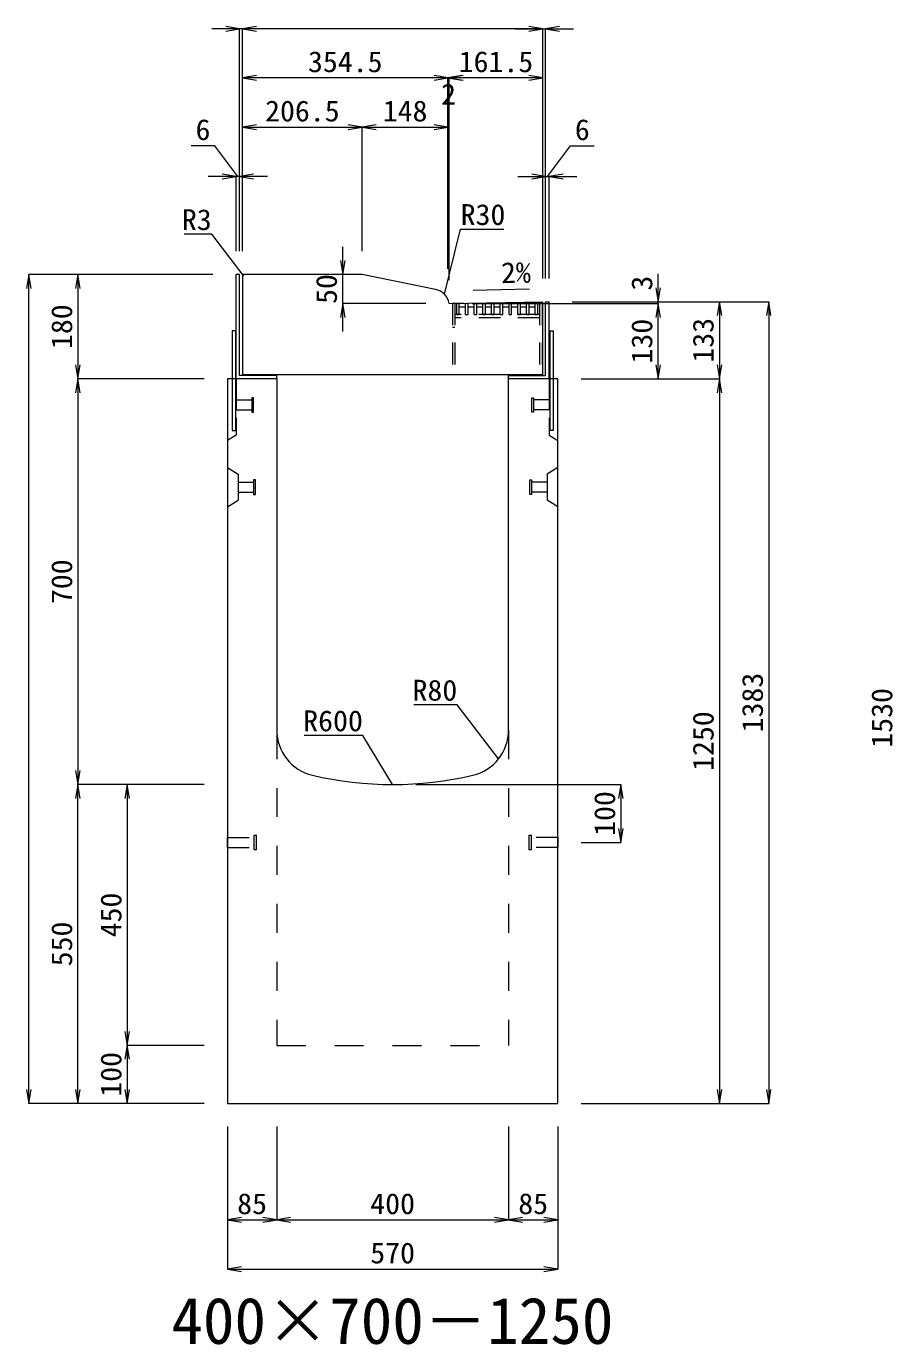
# Model space of a CAD drawing. Units: millimetres at full size. Extents: x -1809 to 57027, y -20349 to 17321.
# Drawn here: x 48436 to 49931, y -7812 to -5538 of the extents above; entities that cross this region are included whole.
import ezdxf
from ezdxf.enums import TextEntityAlignment as Align

# ---------------------------------------------------------------- set-up
doc = ezdxf.new("R2010")
doc.units = ezdxf.units.MM
doc.header["$LTSCALE"] = 50
for name, pattern in [('USER1', [2, 1, -1]), ('USER2', [1.35, 0.75, -0.6]), ('USER3', [1.35, 0.75, -0.6])]:
    doc.linetypes.add(name, pattern=pattern)
for name, color, linetype, lineweight in [('インサート', 3, 'USER2', 9), ('受枠', 3, 'Continuous', 5), ('寸法線', 7, 'Continuous', 13), ('引出線', 4, 'Continuous', 13), ('本体', 2, 'Continuous', 13), ('ｸﾞﾚｰﾁﾝｸﾞ', 7, 'USER3', 9)]:
    doc.layers.add(name, color=color, linetype=linetype, lineweight=lineweight)
doc.layers.add('文字', color=7, linetype='Continuous')
doc.styles.add('ＭＳ 明朝', font='')
doc.styles.get('ＭＳ 明朝').set_extended_font_data('MS Mincho')

# ---------------------------------------------------------------- blocks, each defined once
blk = doc.blocks.new('open_arrow')
at = {"color": 0, "linetype": 'Continuous', "lineweight": -2}
blk.add_lwpolyline([(7.5, 1.25), (0, 0), (7.5, -1.25)], dxfattribs=at)

msp = doc.modelspace()

# ---------------------------------------------------------------- linework, layer by layer
at = {"layer": 'インサート'}
for p, q in [((48798.24, -6182.55), (48825.24, -6182.55)), ((48798.24, -6182.55), (48798.24, -6199.55)), ((48828.24, -6178.55), (48825.24, -6178.55)), ((48825.24, -6178.55), (48825.24, -6203.55)), ((48828.24, -6203.55), (48828.24, -6178.55)), ((49308.24, -6178.55), (49311.24, -6178.55)), ((49308.24, -6203.55), (49308.24, -6178.55)), ((49311.24, -6178.55), (49311.24, -6203.55)), ((49338.24, -6182.55), (49311.24, -6182.55)), ((49338.24, -6182.55), (49338.24, -6199.55)), ((48798.24, -6199.55), (48825.24, -6199.55)), ((48825.24, -6203.55), (48828.24, -6203.55)), ((49311.24, -6203.55), (49308.24, -6203.55)), ((49338.24, -6199.55), (49311.24, -6199.55)), ((48831.44, -6320.55), (48828.44, -6320.55)), ((48828.44, -6320.55), (48828.44, -6345.55)), ((48831.44, -6345.55), (48831.44, -6320.55)), ((49305.04, -6320.55), (49308.04, -6320.55)), ((49305.04, -6345.55), (49305.04, -6320.55)), ((49308.04, -6320.55), (49308.04, -6345.55)), ((48801.44, -6324.55), (48828.44, -6324.55)), ((48801.44, -6324.55), (48801.44, -6341.55)), ((48801.44, -6341.55), (48828.44, -6341.55)), ((48828.44, -6345.55), (48831.44, -6345.55)), ((49308.04, -6345.55), (49305.04, -6345.55)), ((49335.04, -6324.55), (49308.04, -6324.55)), ((49335.04, -6341.55), (49308.04, -6341.55)), ((49335.04, -6324.55), (49335.04, -6341.55)), ((48829.24, -6958.55), (48829.24, -6933.55)), ((48829.24, -6933.55), (48833.24, -6933.55)), ((48833.24, -6958.55), (48833.24, -6933.55)), ((49303.24, -6933.55), (49307.24, -6933.55)), ((49303.24, -6933.55), (49303.24, -6958.55)), ((49307.24, -6933.55), (49307.24, -6958.55)), ((48783.24, -6937.55), (48829.24, -6937.55)), ((48783.24, -6954.55), (48783.24, -6937.55)), ((48783.24, -6954.55), (48829.24, -6954.55)), ((48833.24, -6958.55), (48829.24, -6958.55)), ((49307.24, -6958.55), (49303.24, -6958.55)), ((49353.24, -6937.55), (49307.24, -6937.55)), ((49353.24, -6954.55), (49307.24, -6954.55)), ((49353.24, -6937.55), (49353.24, -6954.55))]:
    msp.add_line(p, q, dxfattribs=at)
at = {"layer": '受枠'}
for p, q in [((48804.24, -5966.05), (48798.24, -5966.05)), ((48798.24, -6146.05), (48798.24, -5966.05)), ((48804.24, -6140.05), (48804.24, -5966.05)), ((49332.24, -6140.05), (49332.24, -6013.05)), ((49332.24, -6013.05), (49338.24, -6013.05)), ((49338.24, -6146.05), (49338.24, -6013.05)), ((48791.24, -6063.05), (48791.24, -6235.05)), ((48797.24, -6063.05), (48791.24, -6063.05)), ((48797.24, -6063.05), (48797.24, -6235.05)), ((49339.24, -6063.05), (49339.24, -6235.05)), ((49339.24, -6063.05), (49345.24, -6063.05)), ((49345.24, -6063.05), (49345.24, -6235.05)), ((48868.24, -6140.05), (48804.24, -6140.05)), ((48868.24, -6146.05), (48868.24, -6140.05)), ((49268.24, -6146.05), (49268.24, -6140.05)), ((49268.24, -6140.05), (49332.24, -6140.05)), ((48868.24, -6146.05), (48798.24, -6146.05)), ((49338.24, -6146.05), (49268.24, -6146.05)), ((48791.24, -6235.05), (48797.24, -6235.05)), ((49345.24, -6235.05), (49339.24, -6235.05))]:
    msp.add_line(p, q, dxfattribs=at)
at = {"layer": '寸法線'}
for p, q in [((48857.24, -5541.93), (48756.24, -5541.93)), ((48804.24, -5926.03), (48804.24, -5541.93)), ((49327.24, -5541.93), (48809.24, -5541.93)), ((48809.24, -5926.03), (48809.24, -5541.93)), ((48809.24, -5926.03), (48809.24, -5541.93)), ((49279.24, -5541.93), (49380.24, -5541.93)), ((49327.24, -5973.23), (49327.24, -5541.93)), ((49327.24, -5973.23), (49327.24, -5541.93)), ((49332.24, -5973.03), (49332.24, -5541.93)), ((49211.74, -5626.93), (48809.24, -5626.93)), ((48809.24, -5926.03), (48809.24, -5626.93)), ((49213.67, -5626.93), (49115.74, -5626.93)), ((49163.74, -5956.03), (49163.74, -5626.93)), ((49327.24, -5626.93), (49165.67, -5626.93)), ((49165.67, -5976.03), (49165.67, -5626.93)), ((49327.24, -5973.23), (49327.24, -5626.93)), ((48809.24, -5711.93), (49015.74, -5711.93)), ((48809.24, -5926.03), (48809.24, -5711.93)), ((49015.74, -5926.03), (49015.74, -5711.93)), ((49015.74, -5711.93), (49163.74, -5711.93)), ((49015.74, -5926.03), (49015.74, -5711.93)), ((49163.74, -5956.03), (49163.74, -5711.93)), ((49163.74, -5956.03), (49163.74, -5717.95)), ((49165.67, -5976.03), (49165.67, -5717.95)), ((48761.62, -5744.13), (48720.39, -5744.13)), ((48801.24, -5796.93), (48761.62, -5744.13)), ((49335.24, -5796.93), (49374.86, -5744.13)), ((49374.86, -5744.13), (49416.09, -5744.13)), ((48852.24, -5796.93), (48750.24, -5796.93)), ((48798.24, -5926.03), (48798.24, -5796.93)), ((48804.24, -5926.03), (48804.24, -5796.93)), ((49284.24, -5796.93), (49386.24, -5796.93)), ((49332.24, -5973.03), (49332.24, -5796.93)), ((49338.24, -5973.03), (49338.24, -5796.93)), ((48982.08, -6064.11), (48982.08, -5918.05)), ((48440.3, -7396.05), (48440.3, -5966.05)), ((48758.22, -5966.05), (48440.3, -5966.05)), ((48525.3, -5966.05), (48525.3, -6146.05)), ((48758.22, -5966.05), (48525.3, -5966.05)), ((48982.08, -5966.05), (48975.72, -5966.05)), ((49526.18, -6064.05), (49526.18, -5965.05)), ((49125.66, -6016.11), (48982.08, -6016.11)), ((49205.69, -6016.05), (49526.18, -6016.05)), ((49205.69, -6016.05), (49526.18, -6016.05)), ((49378.26, -6013.05), (49632.02, -6013.05)), ((49378.26, -6013.05), (49717.02, -6013.05)), ((49378.26, -6013.05), (49526.18, -6013.05)), ((49526.18, -6146.05), (49526.18, -6016.05)), ((49632.02, -6013.05), (49632.02, -6146.05)), ((49717.02, -6013.05), (49717.02, -7396.05)), ((48743.22, -6146.05), (48525.3, -6146.05)), ((48525.3, -6146.05), (48525.3, -6846.05)), ((48743.22, -6146.05), (48525.3, -6146.05)), ((49393.26, -6146.05), (49632.02, -6146.05)), ((49393.26, -6146.05), (49632.02, -6146.05)), ((49393.26, -6146.05), (49526.18, -6146.05)), ((49632.02, -6146.05), (49632.02, -7396.05)), ((48743.22, -6846.05), (48525.3, -6846.05)), ((48525.3, -7396.05), (48525.3, -6846.05)), ((48743.22, -6846.05), (48525.3, -6846.05)), ((48610.3, -6846.05), (48610.3, -7296.05)), ((48743.22, -6846.05), (48610.3, -6846.05)), ((49108.26, -6846.05), (49462.02, -6846.05)), ((49462.02, -6846.05), (49462.02, -6946.05)), ((49393.26, -6946.05), (49462.02, -6946.05)), ((48743.22, -7296.05), (48610.3, -7296.05)), ((48610.3, -7296.05), (48610.3, -7396.05)), ((48743.22, -7296.05), (48610.3, -7296.05)), ((48743.22, -7396.05), (48440.3, -7396.05)), ((48743.22, -7396.05), (48525.3, -7396.05)), ((48743.22, -7396.05), (48610.3, -7396.05)), ((49393.26, -7396.05), (49632.02, -7396.05)), ((49393.26, -7396.05), (49717.02, -7396.05)), ((48783.24, -7436.07), (48783.24, -7597.21)), ((48783.24, -7436.07), (48783.24, -7682.21)), ((48868.24, -7436.07), (48868.24, -7597.21)), ((48868.24, -7436.07), (48868.24, -7597.21)), ((49268.24, -7436.07), (49268.24, -7597.21)), ((49268.24, -7436.07), (49268.24, -7597.21)), ((49353.24, -7436.07), (49353.24, -7597.21)), ((49353.24, -7436.07), (49353.24, -7682.21)), ((48783.24, -7597.21), (48868.24, -7597.21)), ((48868.24, -7597.21), (49268.24, -7597.21)), ((49268.24, -7597.21), (49353.24, -7597.21)), ((48783.24, -7682.21), (49353.24, -7682.21))]:
    msp.add_line(p, q, dxfattribs=at)
at = {"layer": '引出線'}
for points in [[(49157.65, -6000.19), (49185.55, -5887.86), (49260.23, -5887.86)], [(48810.12, -5966.93), (48756.07, -5896.57), (48708.34, -5896.57)], [(49207, -5992.9), (49255.74, -5991.93), (49304.49, -5990.95)], [(49251, -6801.63), (49179.74, -6708.52), (49105.07, -6708.52)], [(49068.24, -6846.05), (49016.88, -6761.3), (48915.87, -6761.3)]]:
    msp.add_lwpolyline(points, dxfattribs=at)
at = {"layer": '本体', "lineweight": 20}
for p, q in [((48809.24, -5966.05), (48809.24, -6139.05)), ((49015.74, -5966.05), (48809.24, -5966.05)), ((49142.05, -5991.66), (49015.74, -5966.05)), ((49165.67, -6016.05), (49327.24, -6013.25)), ((49327.24, -6139.05), (49327.24, -6013.25)), ((49327.24, -6139.05), (48809.24, -6139.05))]:
    msp.add_line(p, q, dxfattribs=at)
at = {"layer": '本体'}
for p, q in [((48783.24, -6146.05), (48783.24, -7396.05)), ((48868.24, -6146.05), (48783.24, -6146.05)), ((48868.24, -6146.05), (48868.24, -6752.02)), ((49268.24, -6752.02), (49268.24, -6146.05)), ((49353.24, -6146.05), (49268.24, -6146.05)), ((49353.24, -7396.05), (49353.24, -6146.05)), ((48783.24, -7396.05), (49353.24, -7396.05))]:
    msp.add_line(p, q, dxfattribs=at)
at = {"layer": '本体', "linetype": 'USER2', "lineweight": 9}
for p, q in [((48798.24, -6146.05), (48798.24, -6243.05)), ((49338.24, -6146.05), (49338.24, -6243.05)), ((48798.24, -6243.05), (48783.24, -6252.55)), ((49338.24, -6243.05), (49353.24, -6252.55))]:
    msp.add_line(p, q, dxfattribs=at)
at = {"layer": '本体', "lineweight": 9}
for p, q in [((48783.24, -6299.05), (48801.44, -6310.55)), ((49353.24, -6299.05), (49335.04, -6310.55)), ((48801.44, -6310.55), (48801.44, -6355.55)), ((49335.04, -6310.55), (49335.04, -6355.55)), ((48783.24, -6367.05), (48801.44, -6355.55)), ((49353.24, -6367.05), (49335.04, -6355.55))]:
    msp.add_line(p, q, dxfattribs=at)
at = {"layer": '本体', "linetype": 'USER1', "lineweight": 15}
for p, q in [((48868.24, -6752.02), (48868.24, -7296.05)), ((49268.24, -6752.02), (49268.24, -7296.05)), ((48868.24, -7296.05), (49268.24, -7296.05))]:
    msp.add_line(p, q, dxfattribs=at)
at = {"layer": '本体', "lineweight": 20}
for centre, radius, start, end in [((48812.24, -5969.05), 3, 90, 180), ((49136.09, -6021.06), 30, 9.60388, 78.54131)]:
    msp.add_arc(centre, radius, start, end, dxfattribs=at)
at = {"layer": '本体'}
for centre, radius, start, end in [((48948.24, -6752.02), 80, 180, 256.65764), ((49188.24, -6752.02), 80, 283.34236, 0), ((49068.24, -6246.05), 600, 256.65764, 283.34236)]:
    msp.add_arc(centre, radius, start, end, dxfattribs=at)
at = {"layer": 'ｸﾞﾚｰﾁﾝｸﾞ'}
for p, q in [((49171.24, -6016.05), (49171.24, -6139.05)), ((49326.24, -6016.05), (49171.24, -6016.05)), ((49175.74, -6016.05), (49175.74, -6139.05)), ((49178.74, -6035.05), (49178.74, -6016.05)), ((49183.2, -6022.05), (49193.8, -6022.05)), ((49183.24, -6035.05), (49183.24, -6016.05)), ((49193.8, -6035.05), (49193.8, -6016.05)), ((49198.25, -6022.05), (49208.85, -6022.05)), ((49198.3, -6035.05), (49198.3, -6016.05)), ((49208.85, -6035.05), (49208.85, -6016.05)), ((49213.31, -6022.05), (49223.91, -6022.05)), ((49213.35, -6035.05), (49213.35, -6016.05)), ((49223.91, -6035.05), (49223.91, -6016.05)), ((49228.36, -6022.05), (49238.96, -6022.05)), ((49228.41, -6035.05), (49228.41, -6016.05)), ((49238.96, -6035.05), (49238.96, -6016.05)), ((49243.42, -6022.05), (49254.02, -6022.05)), ((49243.46, -6035.05), (49243.46, -6016.05)), ((49254.02, -6035.05), (49254.02, -6016.05)), ((49258.47, -6022.05), (49269.07, -6022.05)), ((49258.52, -6035.05), (49258.52, -6016.05)), ((49269.07, -6035.05), (49269.07, -6016.05)), ((49273.53, -6022.05), (49284.13, -6022.05)), ((49273.57, -6035.05), (49273.57, -6016.05)), ((49284.13, -6035.05), (49284.13, -6016.05)), ((49288.59, -6022.05), (49299.19, -6022.05)), ((49288.63, -6035.05), (49288.63, -6016.05)), ((49299.19, -6035.05), (49299.19, -6016.05)), ((49303.69, -6035.05), (49303.69, -6016.05)), ((49303.69, -6022.05), (49314.24, -6022.05)), ((49314.24, -6035.05), (49314.24, -6016.05)), ((49318.74, -6035.05), (49318.74, -6016.05)), ((49321.74, -6016.05), (49321.74, -6139.05)), ((49326.24, -6016.05), (49326.24, -6139.05)), ((49321.74, -6035.05), (49175.74, -6035.05)), ((49321.74, -6041.05), (49175.74, -6041.05)), ((49178.74, -6035.05), (49183.24, -6035.05)), ((49193.8, -6035.05), (49198.3, -6035.05)), ((49208.85, -6035.05), (49213.35, -6035.05)), ((49223.91, -6035.05), (49228.41, -6035.05)), ((49238.96, -6035.05), (49243.46, -6035.05)), ((49254.02, -6035.05), (49258.52, -6035.05)), ((49269.07, -6035.05), (49273.57, -6035.05)), ((49284.13, -6035.05), (49288.63, -6035.05)), ((49299.19, -6035.05), (49303.69, -6035.05)), ((49314.24, -6035.05), (49318.74, -6035.05)), ((49175.74, -6057.55), (49171.24, -6057.55))]:
    msp.add_line(p, q, dxfattribs=at)

# ---------------------------------------------------------------- block references
at = {"layer": '寸法線', "xscale": 3.2, "yscale": 3.2}
for p, rotation in [((48804.24, -5541.93), 180), ((49327.24, -5541.93), 180), ((49327.24, -5541.93), 180), ((49163.74, -5626.93), 180), ((49327.24, -5626.93), 180), ((49015.74, -5711.93), 180), ((49163.74, -5711.93), 180), ((48798.24, -5796.93), 180), ((49332.24, -5796.93), 180), ((48982.08, -5966.05), 90), ((48440.3, -5966.05), 270), ((48525.3, -5966.05), 270), ((49526.18, -6013.05), 90), ((48982.08, -6016.11), 270), ((49526.18, -6016.05), 270), ((49526.18, -6016.05), 270), ((49632.02, -6013.05), 270), ((49717.02, -6013.05), 270), ((48525.3, -6146.05), 90), ((49526.18, -6146.05), 90), ((49632.02, -6146.05), 90), ((48525.3, -6146.05), 270), ((49632.02, -6146.05), 270), ((48525.3, -6846.05), 90), ((48525.3, -6846.05), 270), ((48610.3, -6846.05), 270), ((49462.02, -6846.05), 270), ((49462.02, -6946.05), 90), ((48610.3, -7296.05), 90), ((48610.3, -7296.05), 270), ((48440.3, -7396.05), 90), ((48525.3, -7396.05), 90), ((48610.3, -7396.05), 90), ((49632.02, -7396.05), 90), ((49717.02, -7396.05), 90), ((48868.24, -7597.21), 180), ((49268.24, -7597.21), 180), ((49353.24, -7597.21), 180), ((49353.24, -7682.21), 180)]:
    msp.add_blockref('open_arrow', p, dxfattribs=dict(at, rotation=rotation))
for p in [(48809.24, -5541.93), (48809.24, -5541.93), (49332.24, -5541.93), (48809.24, -5626.93), (49163.74, -5626.93), (49165.67, -5626.93), (49165.67, -5626.93), (48809.24, -5711.93), (49015.74, -5711.93), (48804.24, -5796.93), (49338.24, -5796.93), (48783.24, -7597.21), (48868.24, -7597.21), (49268.24, -7597.21), (48783.24, -7682.21)]:
    msp.add_blockref('open_arrow', p, dxfattribs=at)
at = {"layer": '引出線', "xscale": 0.0533, "yscale": 0.0533}
for p, rotation in [((48810.12, -5966.93), 127.5), ((49157.65, -6000.19), 76), ((49207, -5992.9), 1.1), ((49251, -6801.63), 127.4), ((49068.24, -6846.05), 121.2)]:
    msp.add_blockref('open_arrow', p, dxfattribs=dict(at, rotation=rotation))

# ---------------------------------------------------------------- texts
at = {"layer": '寸法線', "style": 'ＭＳ 明朝', "width": 1.05}
for s, p in [('354.5', (48986.49, -5598.91)), ('161.5', (49246.46, -5598.91)), ('2', (49164.71, -5654.95)), ('206.5', (48912.49, -5683.91)), ('148', (49089.74, -5683.91)), ('6', (48741.01, -5716.11)), ('6', (49395.47, -5716.11)), ('85', (48825.74, -7569.19)), ('400', (49068.24, -7569.19)), ('85', (49310.74, -7569.19)), ('570', (49068.24, -7654.19))]:
    msp.add_text(s, height=36.03, dxfattribs=at).set_placement(p, align=Align.MIDDLE_CENTER)
for s, p in [('50', (48954.06, -5991.08)), ('3', (49498.16, -5980.99)), ('180', (48497.28, -6056.05)), ('130', (49498.16, -6081.05)), ('133', (49604, -6079.55)), ('700', (48497.28, -6496.05)), ('1383', (49689, -6704.55)), ('1530', (49912.28, -6731.05)), ('1250', (49604, -6771.05)), ('100', (49434, -6896.05)), ('450', (48582.28, -7071.05)), ('550', (48497.28, -7121.05)), ('100', (48582.28, -7346.05))]:
    msp.add_text(s, height=36.03, rotation=90, dxfattribs=at).set_placement(p, align=Align.MIDDLE_CENTER)
at = {"layer": '引出線', "style": 'ＭＳ 明朝', "width": 1.05}
msp.add_text('R30', height=36.03, dxfattribs=at).set_placement((49185.55, -5844.66), align=Align.TOP_LEFT)
for s, p in [('R3', (48756.07, -5853.37)), ('R80', (49179.74, -6665.32)), ('R600', (49016.88, -6718.1))]:
    msp.add_text(s, height=36.03, dxfattribs=at).set_placement(p, align=Align.TOP_RIGHT)
msp.add_text('2%', height=36.03, rotation=1.146, dxfattribs=at).set_placement((49254.81, -5945.04), align=Align.TOP_LEFT)
at = {"layer": '文字', "style": 'ＭＳ 明朝'}
msp.add_text('400×700－1250', height=80.06, dxfattribs=at).set_placement((49067.76, -7771.03), align=Align.MIDDLE_CENTER)

doc.saveas('drawing.dxf')
